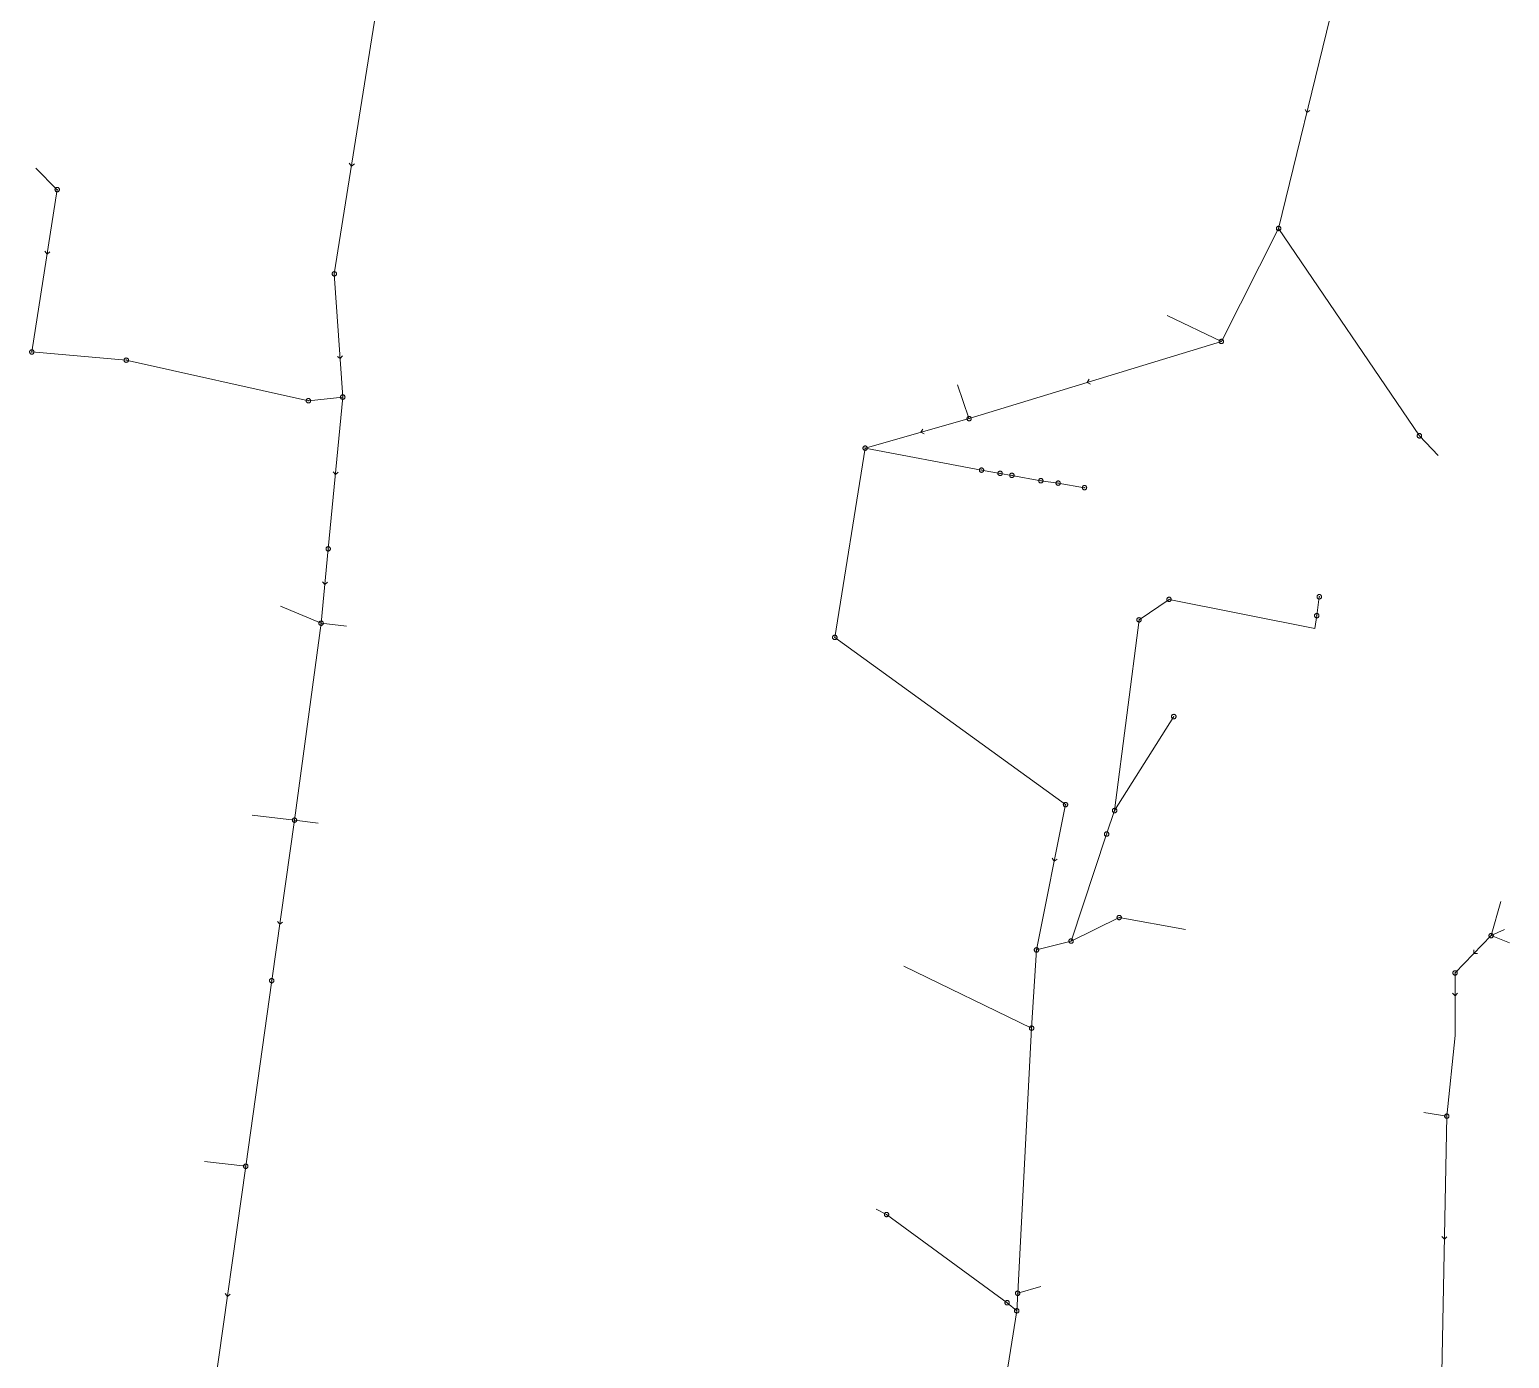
# Model space of a CAD drawing. Header units: metres. Extents: x 25504150 to 25508618, y 6694193 to 6702753.
# Drawn here: x 25505019.9 to 25505329.3, y 6696602.7 to 6696880.6 of the extents above; entities that cross this region are included whole.
import ezdxf

# ---------------------------------------------------------------- set-up
doc = ezdxf.new("R2010")
doc.units = ezdxf.units.M
for name, pattern in [('Sewer_node', [0]), ('Viemariputket', [0]), ('Viemarivarusteet', [0])]:
    doc.linetypes.add(name, pattern=pattern)
for name, color, linetype, lineweight in [('Sewer_node', 7, 'Sewer_node', 0), ('Viemariputket', 7, 'Viemariputket', 0), ('Viemarivarusteet', 7, 'Viemarivarusteet', 0)]:
    doc.layers.add(name, color=color, linetype=linetype, lineweight=lineweight)

msp = doc.modelspace()

# ---------------------------------------------------------------- linework, layer by layer
at = {"layer": 'Sewer_node', "color": 46, "linetype": 'Continuous', "true_color": 0x7f5f00, "flags": 128}
for points in [[(25505286.6, 6696863.88), (25505287, 6696863.25), (25505287.63, 6696863.64)], [(25505086.77, 6696852.65), (25505087.23, 6696852.05), (25505087.82, 6696852.5)], [(25505023.13, 6696834.25), (25505023.58, 6696833.65), (25505024.18, 6696834.09)], [(25505084.27, 6696812.25), (25505084.85, 6696811.78), (25505085.33, 6696812.34)], [(25505241.43, 6696807.46), (25505241.08, 6696806.79), (25505241.74, 6696806.44)], [(25505206.66, 6696797.03), (25505206.3, 6696796.37), (25505206.95, 6696796.01)], [(25505083.36, 6696788.09), (25505083.85, 6696787.52), (25505084.41, 6696788)], [(25505081.15, 6696765.11), (25505081.64, 6696764.55), (25505082.21, 6696765.03)], [(25505233.74, 6696707.3), (25505234.16, 6696706.68), (25505234.78, 6696707.09)], [(25505071.76, 6696694.06), (25505072.23, 6696693.47), (25505072.81, 6696693.92)], [(25505321.9, 6696688.14), (25505321.92, 6696687.39), (25505322.66, 6696687.4)], [(25505317.43, 6696679.07), (25505317.96, 6696678.55), (25505318.49, 6696679.07)], [(25505315.21, 6696628.16), (25505315.73, 6696627.63), (25505316.27, 6696628.14)], [(25505060.8, 6696616.25), (25505061.27, 6696615.66), (25505061.85, 6696616.12)]]:
    msp.add_lwpolyline(points, dxfattribs=at)
for points, elevation in [([(25505026.15, 6696847.12), (25505026.14, 6696847.19), (25505026.13, 6696847.26), (25505026.1, 6696847.33), (25505026.06, 6696847.39), (25505026.02, 6696847.45), (25505025.96, 6696847.49), (25505025.9, 6696847.53), (25505025.83, 6696847.56), (25505025.76, 6696847.57), (25505025.69, 6696847.58), (25505025.62, 6696847.57), (25505025.55, 6696847.56), (25505025.48, 6696847.53), (25505025.42, 6696847.49), (25505025.36, 6696847.45), (25505025.32, 6696847.39), (25505025.28, 6696847.33), (25505025.25, 6696847.26), (25505025.24, 6696847.19), (25505025.23, 6696847.12), (25505025.24, 6696847.05), (25505025.25, 6696846.98), (25505025.28, 6696846.91), (25505025.32, 6696846.85), (25505025.36, 6696846.79), (25505025.42, 6696846.75), (25505025.48, 6696846.71), (25505025.55, 6696846.68), (25505025.62, 6696846.67), (25505025.69, 6696846.66), (25505025.76, 6696846.67), (25505025.83, 6696846.68), (25505025.9, 6696846.71), (25505025.96, 6696846.75), (25505026.02, 6696846.79), (25505026.06, 6696846.85), (25505026.1, 6696846.91), (25505026.13, 6696846.98), (25505026.14, 6696847.05)], 47.16), ([(25505281.53, 6696838.99), (25505281.52, 6696839.06), (25505281.51, 6696839.13), (25505281.48, 6696839.2), (25505281.44, 6696839.26), (25505281.4, 6696839.32), (25505281.34, 6696839.36), (25505281.28, 6696839.4), (25505281.21, 6696839.43), (25505281.14, 6696839.44), (25505281.07, 6696839.45), (25505281, 6696839.44), (25505280.93, 6696839.43), (25505280.86, 6696839.4), (25505280.8, 6696839.36), (25505280.74, 6696839.32), (25505280.7, 6696839.26), (25505280.66, 6696839.2), (25505280.63, 6696839.13), (25505280.62, 6696839.06), (25505280.61, 6696838.99), (25505280.62, 6696838.92), (25505280.63, 6696838.85), (25505280.66, 6696838.78), (25505280.7, 6696838.72), (25505280.74, 6696838.66), (25505280.8, 6696838.62), (25505280.86, 6696838.58), (25505280.93, 6696838.55), (25505281, 6696838.54), (25505281.07, 6696838.53), (25505281.14, 6696838.54), (25505281.21, 6696838.55), (25505281.28, 6696838.58), (25505281.34, 6696838.62), (25505281.4, 6696838.66), (25505281.44, 6696838.72), (25505281.48, 6696838.78), (25505281.51, 6696838.85), (25505281.52, 6696838.92)], 41.78), ([(25505084.09, 6696829.5), (25505084.08, 6696829.57), (25505084.07, 6696829.64), (25505084.04, 6696829.71), (25505084, 6696829.77), (25505083.96, 6696829.83), (25505083.9, 6696829.87), (25505083.84, 6696829.91), (25505083.77, 6696829.94), (25505083.7, 6696829.95), (25505083.63, 6696829.96), (25505083.56, 6696829.95), (25505083.49, 6696829.94), (25505083.42, 6696829.91), (25505083.36, 6696829.87), (25505083.3, 6696829.83), (25505083.26, 6696829.77), (25505083.22, 6696829.71), (25505083.19, 6696829.64), (25505083.18, 6696829.57), (25505083.17, 6696829.5), (25505083.18, 6696829.43), (25505083.19, 6696829.36), (25505083.22, 6696829.29), (25505083.26, 6696829.23), (25505083.3, 6696829.17), (25505083.36, 6696829.13), (25505083.42, 6696829.09), (25505083.49, 6696829.06), (25505083.56, 6696829.05), (25505083.63, 6696829.04), (25505083.7, 6696829.05), (25505083.77, 6696829.06), (25505083.84, 6696829.09), (25505083.9, 6696829.13), (25505083.96, 6696829.17), (25505084, 6696829.23), (25505084.04, 6696829.29), (25505084.07, 6696829.36), (25505084.08, 6696829.43)], 44.55), ([(25505269.56, 6696815.36), (25505269.55, 6696815.43), (25505269.54, 6696815.5), (25505269.51, 6696815.57), (25505269.47, 6696815.63), (25505269.43, 6696815.69), (25505269.37, 6696815.73), (25505269.31, 6696815.77), (25505269.24, 6696815.8), (25505269.17, 6696815.81), (25505269.1, 6696815.82), (25505269.03, 6696815.81), (25505268.96, 6696815.8), (25505268.89, 6696815.77), (25505268.83, 6696815.73), (25505268.77, 6696815.69), (25505268.73, 6696815.63), (25505268.69, 6696815.57), (25505268.66, 6696815.5), (25505268.65, 6696815.43), (25505268.64, 6696815.36), (25505268.65, 6696815.29), (25505268.66, 6696815.22), (25505268.69, 6696815.15), (25505268.73, 6696815.09), (25505268.77, 6696815.03), (25505268.83, 6696814.99), (25505268.89, 6696814.95), (25505268.96, 6696814.92), (25505269.03, 6696814.91), (25505269.1, 6696814.9), (25505269.17, 6696814.91), (25505269.24, 6696814.92), (25505269.31, 6696814.95), (25505269.37, 6696814.99), (25505269.43, 6696815.03), (25505269.47, 6696815.09), (25505269.51, 6696815.15), (25505269.54, 6696815.22), (25505269.55, 6696815.29)], 41.12), ([(25505020.84, 6696813.16), (25505020.83, 6696813.23), (25505020.82, 6696813.3), (25505020.79, 6696813.37), (25505020.75, 6696813.43), (25505020.71, 6696813.49), (25505020.65, 6696813.53), (25505020.59, 6696813.57), (25505020.52, 6696813.6), (25505020.45, 6696813.61), (25505020.38, 6696813.62), (25505020.31, 6696813.61), (25505020.24, 6696813.6), (25505020.17, 6696813.57), (25505020.11, 6696813.53), (25505020.05, 6696813.49), (25505020.01, 6696813.43), (25505019.97, 6696813.37), (25505019.94, 6696813.3), (25505019.93, 6696813.23), (25505019.92, 6696813.16), (25505019.93, 6696813.09), (25505019.94, 6696813.02), (25505019.97, 6696812.95), (25505020.01, 6696812.89), (25505020.05, 6696812.83), (25505020.11, 6696812.79), (25505020.17, 6696812.75), (25505020.24, 6696812.72), (25505020.31, 6696812.71), (25505020.38, 6696812.7), (25505020.45, 6696812.71), (25505020.52, 6696812.72), (25505020.59, 6696812.75), (25505020.65, 6696812.79), (25505020.71, 6696812.83), (25505020.75, 6696812.89), (25505020.79, 6696812.95), (25505020.82, 6696813.02), (25505020.83, 6696813.09)], 47.25), ([(25505040.59, 6696811.45), (25505040.58, 6696811.52), (25505040.57, 6696811.59), (25505040.54, 6696811.66), (25505040.5, 6696811.72), (25505040.46, 6696811.78), (25505040.4, 6696811.82), (25505040.34, 6696811.86), (25505040.27, 6696811.89), (25505040.2, 6696811.9), (25505040.13, 6696811.91), (25505040.06, 6696811.9), (25505039.99, 6696811.89), (25505039.92, 6696811.86), (25505039.86, 6696811.82), (25505039.8, 6696811.78), (25505039.76, 6696811.72), (25505039.72, 6696811.66), (25505039.69, 6696811.59), (25505039.68, 6696811.52), (25505039.67, 6696811.45), (25505039.68, 6696811.38), (25505039.69, 6696811.31), (25505039.72, 6696811.24), (25505039.76, 6696811.18), (25505039.8, 6696811.12), (25505039.86, 6696811.08), (25505039.92, 6696811.04), (25505039.99, 6696811.01), (25505040.06, 6696811), (25505040.13, 6696810.99), (25505040.2, 6696811), (25505040.27, 6696811.01), (25505040.34, 6696811.04), (25505040.4, 6696811.08), (25505040.46, 6696811.12), (25505040.5, 6696811.18), (25505040.54, 6696811.24), (25505040.57, 6696811.31), (25505040.58, 6696811.38)], 46.41), ([(25505078.67, 6696802.97), (25505078.66, 6696803.04), (25505078.65, 6696803.11), (25505078.62, 6696803.18), (25505078.58, 6696803.24), (25505078.54, 6696803.3), (25505078.48, 6696803.34), (25505078.42, 6696803.38), (25505078.35, 6696803.41), (25505078.28, 6696803.42), (25505078.21, 6696803.43), (25505078.14, 6696803.42), (25505078.07, 6696803.41), (25505078, 6696803.38), (25505077.94, 6696803.34), (25505077.88, 6696803.3), (25505077.84, 6696803.24), (25505077.8, 6696803.18), (25505077.77, 6696803.11), (25505077.76, 6696803.04), (25505077.75, 6696802.97), (25505077.76, 6696802.9), (25505077.77, 6696802.83), (25505077.8, 6696802.76), (25505077.84, 6696802.7), (25505077.88, 6696802.64), (25505077.94, 6696802.6), (25505078, 6696802.56), (25505078.07, 6696802.53), (25505078.14, 6696802.52), (25505078.21, 6696802.51), (25505078.28, 6696802.52), (25505078.35, 6696802.53), (25505078.42, 6696802.56), (25505078.48, 6696802.6), (25505078.54, 6696802.64), (25505078.58, 6696802.7), (25505078.62, 6696802.76), (25505078.65, 6696802.83), (25505078.66, 6696802.9)], 43.86), ([(25505085.87, 6696803.72), (25505085.86, 6696803.79), (25505085.85, 6696803.87), (25505085.82, 6696803.93), (25505085.78, 6696804), (25505085.73, 6696804.05), (25505085.68, 6696804.1), (25505085.61, 6696804.14), (25505085.55, 6696804.17), (25505085.47, 6696804.18), (25505085.4, 6696804.19), (25505085.33, 6696804.18), (25505085.25, 6696804.17), (25505085.19, 6696804.14), (25505085.12, 6696804.1), (25505085.07, 6696804.05), (25505085.02, 6696804), (25505084.98, 6696803.93), (25505084.95, 6696803.87), (25505084.94, 6696803.79), (25505084.93, 6696803.72), (25505084.94, 6696803.65), (25505084.95, 6696803.57), (25505084.98, 6696803.51), (25505085.02, 6696803.44), (25505085.07, 6696803.39), (25505085.12, 6696803.34), (25505085.19, 6696803.3), (25505085.25, 6696803.27), (25505085.33, 6696803.26), (25505085.4, 6696803.25), (25505085.47, 6696803.26), (25505085.55, 6696803.27), (25505085.61, 6696803.3), (25505085.68, 6696803.34), (25505085.73, 6696803.39), (25505085.78, 6696803.44), (25505085.82, 6696803.51), (25505085.85, 6696803.57), (25505085.86, 6696803.65)], 43.89), ([(25505216.82, 6696799.22), (25505216.81, 6696799.29), (25505216.8, 6696799.36), (25505216.77, 6696799.43), (25505216.73, 6696799.49), (25505216.69, 6696799.55), (25505216.63, 6696799.59), (25505216.57, 6696799.63), (25505216.5, 6696799.66), (25505216.43, 6696799.67), (25505216.36, 6696799.68), (25505216.29, 6696799.67), (25505216.22, 6696799.66), (25505216.15, 6696799.63), (25505216.09, 6696799.59), (25505216.03, 6696799.55), (25505215.99, 6696799.49), (25505215.95, 6696799.43), (25505215.92, 6696799.36), (25505215.91, 6696799.29), (25505215.9, 6696799.22), (25505215.91, 6696799.15), (25505215.92, 6696799.08), (25505215.95, 6696799.01), (25505215.99, 6696798.95), (25505216.03, 6696798.89), (25505216.09, 6696798.85), (25505216.15, 6696798.81), (25505216.22, 6696798.78), (25505216.29, 6696798.77), (25505216.36, 6696798.76), (25505216.43, 6696798.77), (25505216.5, 6696798.78), (25505216.57, 6696798.81), (25505216.63, 6696798.85), (25505216.69, 6696798.89), (25505216.73, 6696798.95), (25505216.77, 6696799.01), (25505216.8, 6696799.08), (25505216.81, 6696799.15)], 40.36), ([(25505310.98, 6696795.63), (25505310.97, 6696795.7), (25505310.96, 6696795.78), (25505310.93, 6696795.84), (25505310.89, 6696795.91), (25505310.84, 6696795.96), (25505310.79, 6696796.01), (25505310.72, 6696796.05), (25505310.66, 6696796.08), (25505310.58, 6696796.09), (25505310.51, 6696796.1), (25505310.44, 6696796.09), (25505310.36, 6696796.08), (25505310.3, 6696796.05), (25505310.23, 6696796.01), (25505310.18, 6696795.96), (25505310.13, 6696795.91), (25505310.09, 6696795.84), (25505310.06, 6696795.78), (25505310.05, 6696795.7), (25505310.04, 6696795.63), (25505310.05, 6696795.56), (25505310.06, 6696795.48), (25505310.09, 6696795.42), (25505310.13, 6696795.35), (25505310.18, 6696795.3), (25505310.23, 6696795.25), (25505310.3, 6696795.21), (25505310.36, 6696795.18), (25505310.44, 6696795.17), (25505310.51, 6696795.16), (25505310.58, 6696795.17), (25505310.66, 6696795.18), (25505310.72, 6696795.21), (25505310.79, 6696795.25), (25505310.84, 6696795.3), (25505310.89, 6696795.35), (25505310.93, 6696795.42), (25505310.96, 6696795.48), (25505310.97, 6696795.56)], 41.3), ([(25505195.08, 6696793.05), (25505195.07, 6696793.12), (25505195.06, 6696793.19), (25505195.03, 6696793.26), (25505194.99, 6696793.32), (25505194.95, 6696793.38), (25505194.89, 6696793.42), (25505194.83, 6696793.46), (25505194.76, 6696793.49), (25505194.69, 6696793.5), (25505194.62, 6696793.51), (25505194.55, 6696793.5), (25505194.48, 6696793.49), (25505194.41, 6696793.46), (25505194.35, 6696793.42), (25505194.29, 6696793.38), (25505194.25, 6696793.32), (25505194.21, 6696793.26), (25505194.18, 6696793.19), (25505194.17, 6696793.12), (25505194.16, 6696793.05), (25505194.17, 6696792.98), (25505194.18, 6696792.91), (25505194.21, 6696792.84), (25505194.25, 6696792.78), (25505194.29, 6696792.72), (25505194.35, 6696792.68), (25505194.41, 6696792.64), (25505194.48, 6696792.61), (25505194.55, 6696792.6), (25505194.62, 6696792.59), (25505194.69, 6696792.6), (25505194.76, 6696792.61), (25505194.83, 6696792.64), (25505194.89, 6696792.68), (25505194.95, 6696792.72), (25505194.99, 6696792.78), (25505195.03, 6696792.84), (25505195.06, 6696792.91), (25505195.07, 6696792.98)], 40.17), ([(25505219.42, 6696788.45), (25505219.41, 6696788.52), (25505219.4, 6696788.59), (25505219.37, 6696788.66), (25505219.33, 6696788.72), (25505219.29, 6696788.78), (25505219.23, 6696788.82), (25505219.17, 6696788.86), (25505219.1, 6696788.89), (25505219.03, 6696788.9), (25505218.96, 6696788.91), (25505218.89, 6696788.9), (25505218.82, 6696788.89), (25505218.75, 6696788.86), (25505218.69, 6696788.82), (25505218.63, 6696788.78), (25505218.59, 6696788.72), (25505218.55, 6696788.66), (25505218.52, 6696788.59), (25505218.51, 6696788.52), (25505218.5, 6696788.45), (25505218.51, 6696788.38), (25505218.52, 6696788.31), (25505218.55, 6696788.24), (25505218.59, 6696788.18), (25505218.63, 6696788.12), (25505218.69, 6696788.08), (25505218.75, 6696788.04), (25505218.82, 6696788.01), (25505218.89, 6696788), (25505218.96, 6696787.99), (25505219.03, 6696788), (25505219.1, 6696788.01), (25505219.17, 6696788.04), (25505219.23, 6696788.08), (25505219.29, 6696788.12), (25505219.33, 6696788.18), (25505219.37, 6696788.24), (25505219.4, 6696788.31), (25505219.41, 6696788.38)], 40.42), ([(25505223.3, 6696787.78), (25505223.29, 6696787.85), (25505223.28, 6696787.92), (25505223.25, 6696787.99), (25505223.21, 6696788.05), (25505223.17, 6696788.11), (25505223.11, 6696788.15), (25505223.05, 6696788.19), (25505222.98, 6696788.22), (25505222.91, 6696788.23), (25505222.84, 6696788.24), (25505222.77, 6696788.23), (25505222.7, 6696788.22), (25505222.63, 6696788.19), (25505222.57, 6696788.15), (25505222.51, 6696788.11), (25505222.47, 6696788.05), (25505222.43, 6696787.99), (25505222.4, 6696787.92), (25505222.39, 6696787.85), (25505222.38, 6696787.78), (25505222.39, 6696787.71), (25505222.4, 6696787.64), (25505222.43, 6696787.57), (25505222.47, 6696787.51), (25505222.51, 6696787.45), (25505222.57, 6696787.41), (25505222.63, 6696787.37), (25505222.7, 6696787.34), (25505222.77, 6696787.33), (25505222.84, 6696787.32), (25505222.91, 6696787.33), (25505222.98, 6696787.34), (25505223.05, 6696787.37), (25505223.11, 6696787.41), (25505223.17, 6696787.45), (25505223.21, 6696787.51), (25505223.25, 6696787.57), (25505223.28, 6696787.64), (25505223.29, 6696787.71)], 40.34), ([(25505225.77, 6696787.36), (25505225.76, 6696787.43), (25505225.75, 6696787.5), (25505225.72, 6696787.57), (25505225.68, 6696787.63), (25505225.64, 6696787.69), (25505225.58, 6696787.73), (25505225.52, 6696787.77), (25505225.45, 6696787.8), (25505225.38, 6696787.81), (25505225.31, 6696787.82), (25505225.24, 6696787.81), (25505225.17, 6696787.8), (25505225.1, 6696787.77), (25505225.04, 6696787.73), (25505224.98, 6696787.69), (25505224.94, 6696787.63), (25505224.9, 6696787.57), (25505224.87, 6696787.5), (25505224.86, 6696787.43), (25505224.85, 6696787.36), (25505224.86, 6696787.29), (25505224.87, 6696787.22), (25505224.9, 6696787.15), (25505224.94, 6696787.09), (25505224.98, 6696787.03), (25505225.04, 6696786.99), (25505225.1, 6696786.95), (25505225.17, 6696786.92), (25505225.24, 6696786.91), (25505225.31, 6696786.9), (25505225.38, 6696786.91), (25505225.45, 6696786.92), (25505225.52, 6696786.95), (25505225.58, 6696786.99), (25505225.64, 6696787.03), (25505225.68, 6696787.09), (25505225.72, 6696787.15), (25505225.75, 6696787.22), (25505225.76, 6696787.29)], 40.38), ([(25505231.83, 6696786.23), (25505231.82, 6696786.3), (25505231.81, 6696786.37), (25505231.78, 6696786.44), (25505231.74, 6696786.5), (25505231.7, 6696786.56), (25505231.64, 6696786.6), (25505231.58, 6696786.64), (25505231.51, 6696786.67), (25505231.44, 6696786.68), (25505231.37, 6696786.69), (25505231.3, 6696786.68), (25505231.23, 6696786.67), (25505231.16, 6696786.64), (25505231.1, 6696786.6), (25505231.04, 6696786.56), (25505231, 6696786.5), (25505230.96, 6696786.44), (25505230.93, 6696786.37), (25505230.92, 6696786.3), (25505230.91, 6696786.23), (25505230.92, 6696786.16), (25505230.93, 6696786.09), (25505230.96, 6696786.02), (25505231, 6696785.96), (25505231.04, 6696785.9), (25505231.1, 6696785.86), (25505231.16, 6696785.82), (25505231.23, 6696785.79), (25505231.3, 6696785.78), (25505231.37, 6696785.77), (25505231.44, 6696785.78), (25505231.51, 6696785.79), (25505231.58, 6696785.82), (25505231.64, 6696785.86), (25505231.7, 6696785.9), (25505231.74, 6696785.96), (25505231.78, 6696786.02), (25505231.81, 6696786.09), (25505231.82, 6696786.16)], 40.43), ([(25505235.43, 6696785.73), (25505235.42, 6696785.8), (25505235.41, 6696785.87), (25505235.38, 6696785.94), (25505235.34, 6696786), (25505235.3, 6696786.06), (25505235.24, 6696786.1), (25505235.18, 6696786.14), (25505235.11, 6696786.17), (25505235.04, 6696786.18), (25505234.97, 6696786.19), (25505234.9, 6696786.18), (25505234.83, 6696786.17), (25505234.76, 6696786.14), (25505234.7, 6696786.1), (25505234.64, 6696786.06), (25505234.6, 6696786), (25505234.56, 6696785.94), (25505234.53, 6696785.87), (25505234.52, 6696785.8), (25505234.51, 6696785.73), (25505234.52, 6696785.66), (25505234.53, 6696785.59), (25505234.56, 6696785.52), (25505234.6, 6696785.46), (25505234.64, 6696785.4), (25505234.7, 6696785.36), (25505234.76, 6696785.32), (25505234.83, 6696785.29), (25505234.9, 6696785.28), (25505234.97, 6696785.27), (25505235.04, 6696785.28), (25505235.11, 6696785.29), (25505235.18, 6696785.32), (25505235.24, 6696785.36), (25505235.3, 6696785.4), (25505235.34, 6696785.46), (25505235.38, 6696785.52), (25505235.41, 6696785.59), (25505235.42, 6696785.66)], 40.46), ([(25505240.95, 6696784.79), (25505240.94, 6696784.86), (25505240.93, 6696784.93), (25505240.9, 6696785), (25505240.86, 6696785.06), (25505240.82, 6696785.12), (25505240.76, 6696785.16), (25505240.7, 6696785.2), (25505240.63, 6696785.23), (25505240.56, 6696785.24), (25505240.49, 6696785.25), (25505240.42, 6696785.24), (25505240.35, 6696785.23), (25505240.28, 6696785.2), (25505240.22, 6696785.16), (25505240.16, 6696785.12), (25505240.12, 6696785.06), (25505240.08, 6696785), (25505240.05, 6696784.93), (25505240.04, 6696784.86), (25505240.03, 6696784.79), (25505240.04, 6696784.72), (25505240.05, 6696784.65), (25505240.08, 6696784.58), (25505240.12, 6696784.52), (25505240.16, 6696784.46), (25505240.22, 6696784.42), (25505240.28, 6696784.38), (25505240.35, 6696784.35), (25505240.42, 6696784.34), (25505240.49, 6696784.33), (25505240.56, 6696784.34), (25505240.63, 6696784.35), (25505240.7, 6696784.38), (25505240.76, 6696784.42), (25505240.82, 6696784.46), (25505240.86, 6696784.52), (25505240.9, 6696784.58), (25505240.93, 6696784.65), (25505240.94, 6696784.72)], 40.47), ([(25505082.82, 6696771.99), (25505082.81, 6696772.06), (25505082.8, 6696772.13), (25505082.77, 6696772.2), (25505082.73, 6696772.26), (25505082.69, 6696772.32), (25505082.63, 6696772.36), (25505082.57, 6696772.4), (25505082.5, 6696772.43), (25505082.43, 6696772.44), (25505082.36, 6696772.45), (25505082.29, 6696772.44), (25505082.22, 6696772.43), (25505082.15, 6696772.4), (25505082.09, 6696772.36), (25505082.03, 6696772.32), (25505081.99, 6696772.26), (25505081.95, 6696772.2), (25505081.92, 6696772.13), (25505081.91, 6696772.06), (25505081.9, 6696771.99), (25505081.91, 6696771.92), (25505081.92, 6696771.85), (25505081.95, 6696771.78), (25505081.99, 6696771.72), (25505082.03, 6696771.66), (25505082.09, 6696771.62), (25505082.15, 6696771.58), (25505082.22, 6696771.55), (25505082.29, 6696771.54), (25505082.36, 6696771.53), (25505082.43, 6696771.54), (25505082.5, 6696771.55), (25505082.57, 6696771.58), (25505082.63, 6696771.62), (25505082.69, 6696771.66), (25505082.73, 6696771.72), (25505082.77, 6696771.78), (25505082.8, 6696771.85), (25505082.81, 6696771.92)], 43.81), ([(25505258.62, 6696761.43), (25505258.61, 6696761.5), (25505258.6, 6696761.57), (25505258.57, 6696761.64), (25505258.53, 6696761.7), (25505258.49, 6696761.76), (25505258.43, 6696761.8), (25505258.37, 6696761.84), (25505258.3, 6696761.87), (25505258.23, 6696761.88), (25505258.16, 6696761.89), (25505258.09, 6696761.88), (25505258.02, 6696761.87), (25505257.95, 6696761.84), (25505257.89, 6696761.8), (25505257.83, 6696761.76), (25505257.79, 6696761.7), (25505257.75, 6696761.64), (25505257.72, 6696761.57), (25505257.71, 6696761.5), (25505257.7, 6696761.43), (25505257.71, 6696761.36), (25505257.72, 6696761.29), (25505257.75, 6696761.22), (25505257.79, 6696761.16), (25505257.83, 6696761.1), (25505257.89, 6696761.06), (25505257.95, 6696761.02), (25505258.02, 6696760.99), (25505258.09, 6696760.98), (25505258.16, 6696760.97), (25505258.23, 6696760.98), (25505258.3, 6696760.99), (25505258.37, 6696761.02), (25505258.43, 6696761.06), (25505258.49, 6696761.1), (25505258.53, 6696761.16), (25505258.57, 6696761.22), (25505258.6, 6696761.29), (25505258.61, 6696761.36)], 41.19), ([(25505290.05, 6696761.96), (25505290.04, 6696762.03), (25505290.03, 6696762.11), (25505290, 6696762.17), (25505289.96, 6696762.24), (25505289.91, 6696762.29), (25505289.86, 6696762.34), (25505289.79, 6696762.38), (25505289.73, 6696762.41), (25505289.65, 6696762.42), (25505289.58, 6696762.43), (25505289.51, 6696762.42), (25505289.43, 6696762.41), (25505289.37, 6696762.38), (25505289.3, 6696762.34), (25505289.25, 6696762.29), (25505289.2, 6696762.24), (25505289.16, 6696762.17), (25505289.13, 6696762.11), (25505289.12, 6696762.03), (25505289.11, 6696761.96), (25505289.12, 6696761.89), (25505289.13, 6696761.81), (25505289.16, 6696761.75), (25505289.2, 6696761.68), (25505289.25, 6696761.63), (25505289.3, 6696761.58), (25505289.37, 6696761.54), (25505289.43, 6696761.51), (25505289.51, 6696761.5), (25505289.58, 6696761.49), (25505289.65, 6696761.5), (25505289.73, 6696761.51), (25505289.79, 6696761.54), (25505289.86, 6696761.58), (25505289.91, 6696761.63), (25505289.96, 6696761.68), (25505290, 6696761.75), (25505290.03, 6696761.81), (25505290.04, 6696761.89)], 43.89), ([(25505081.33, 6696756.44), (25505081.32, 6696756.51), (25505081.31, 6696756.58), (25505081.28, 6696756.65), (25505081.24, 6696756.71), (25505081.2, 6696756.77), (25505081.14, 6696756.81), (25505081.08, 6696756.85), (25505081.01, 6696756.88), (25505080.94, 6696756.89), (25505080.87, 6696756.9), (25505080.8, 6696756.89), (25505080.73, 6696756.88), (25505080.66, 6696756.85), (25505080.6, 6696756.81), (25505080.54, 6696756.77), (25505080.5, 6696756.71), (25505080.46, 6696756.65), (25505080.43, 6696756.58), (25505080.42, 6696756.51), (25505080.41, 6696756.44), (25505080.42, 6696756.37), (25505080.43, 6696756.3), (25505080.46, 6696756.23), (25505080.5, 6696756.17), (25505080.54, 6696756.11), (25505080.6, 6696756.07), (25505080.66, 6696756.03), (25505080.73, 6696756), (25505080.8, 6696755.99), (25505080.87, 6696755.98), (25505080.94, 6696755.99), (25505081.01, 6696756), (25505081.08, 6696756.03), (25505081.14, 6696756.07), (25505081.2, 6696756.11), (25505081.24, 6696756.17), (25505081.28, 6696756.23), (25505081.31, 6696756.3), (25505081.32, 6696756.37)], 43.76), ([(25505252.35, 6696757.14), (25505252.34, 6696757.21), (25505252.33, 6696757.28), (25505252.3, 6696757.35), (25505252.26, 6696757.41), (25505252.22, 6696757.47), (25505252.16, 6696757.51), (25505252.1, 6696757.55), (25505252.03, 6696757.58), (25505251.96, 6696757.59), (25505251.89, 6696757.6), (25505251.82, 6696757.59), (25505251.75, 6696757.58), (25505251.68, 6696757.55), (25505251.62, 6696757.51), (25505251.56, 6696757.47), (25505251.52, 6696757.41), (25505251.48, 6696757.35), (25505251.45, 6696757.28), (25505251.44, 6696757.21), (25505251.43, 6696757.14), (25505251.44, 6696757.07), (25505251.45, 6696757), (25505251.48, 6696756.93), (25505251.52, 6696756.87), (25505251.56, 6696756.81), (25505251.62, 6696756.77), (25505251.68, 6696756.73), (25505251.75, 6696756.7), (25505251.82, 6696756.69), (25505251.89, 6696756.68), (25505251.96, 6696756.69), (25505252.03, 6696756.7), (25505252.1, 6696756.73), (25505252.16, 6696756.77), (25505252.22, 6696756.81), (25505252.26, 6696756.87), (25505252.3, 6696756.93), (25505252.33, 6696757), (25505252.34, 6696757.07)], 40.6), ([(25505289.51, 6696758.02), (25505289.5, 6696758.09), (25505289.49, 6696758.16), (25505289.46, 6696758.23), (25505289.42, 6696758.29), (25505289.38, 6696758.35), (25505289.32, 6696758.39), (25505289.26, 6696758.43), (25505289.19, 6696758.46), (25505289.12, 6696758.47), (25505289.05, 6696758.48), (25505288.98, 6696758.47), (25505288.91, 6696758.46), (25505288.84, 6696758.43), (25505288.78, 6696758.39), (25505288.72, 6696758.35), (25505288.68, 6696758.29), (25505288.64, 6696758.23), (25505288.61, 6696758.16), (25505288.6, 6696758.09), (25505288.59, 6696758.02), (25505288.6, 6696757.95), (25505288.61, 6696757.88), (25505288.64, 6696757.81), (25505288.68, 6696757.75), (25505288.72, 6696757.69), (25505288.78, 6696757.65), (25505288.84, 6696757.61), (25505288.91, 6696757.58), (25505288.98, 6696757.57), (25505289.05, 6696757.56), (25505289.12, 6696757.57), (25505289.19, 6696757.58), (25505289.26, 6696757.61), (25505289.32, 6696757.65), (25505289.38, 6696757.69), (25505289.42, 6696757.75), (25505289.46, 6696757.81), (25505289.49, 6696757.88), (25505289.5, 6696757.95)], 43.84), ([(25505188.75, 6696753.47), (25505188.74, 6696753.54), (25505188.73, 6696753.62), (25505188.7, 6696753.68), (25505188.66, 6696753.75), (25505188.61, 6696753.8), (25505188.56, 6696753.85), (25505188.49, 6696753.89), (25505188.43, 6696753.92), (25505188.35, 6696753.93), (25505188.28, 6696753.94), (25505188.21, 6696753.93), (25505188.13, 6696753.92), (25505188.07, 6696753.89), (25505188, 6696753.85), (25505187.95, 6696753.8), (25505187.9, 6696753.75), (25505187.86, 6696753.68), (25505187.83, 6696753.62), (25505187.82, 6696753.54), (25505187.81, 6696753.47), (25505187.82, 6696753.4), (25505187.83, 6696753.32), (25505187.86, 6696753.26), (25505187.9, 6696753.19), (25505187.95, 6696753.14), (25505188, 6696753.09), (25505188.07, 6696753.05), (25505188.13, 6696753.02), (25505188.21, 6696753.01), (25505188.28, 6696753), (25505188.35, 6696753.01), (25505188.43, 6696753.02), (25505188.49, 6696753.05), (25505188.56, 6696753.09), (25505188.61, 6696753.14), (25505188.66, 6696753.19), (25505188.7, 6696753.26), (25505188.73, 6696753.32), (25505188.74, 6696753.4)], 40), ([(25505259.63, 6696736.92), (25505259.62, 6696736.99), (25505259.61, 6696737.07), (25505259.58, 6696737.13), (25505259.54, 6696737.2), (25505259.49, 6696737.25), (25505259.44, 6696737.3), (25505259.37, 6696737.34), (25505259.31, 6696737.37), (25505259.23, 6696737.38), (25505259.16, 6696737.39), (25505259.09, 6696737.38), (25505259.01, 6696737.37), (25505258.95, 6696737.34), (25505258.88, 6696737.3), (25505258.83, 6696737.25), (25505258.78, 6696737.2), (25505258.74, 6696737.13), (25505258.71, 6696737.07), (25505258.7, 6696736.99), (25505258.69, 6696736.92), (25505258.7, 6696736.85), (25505258.71, 6696736.77), (25505258.74, 6696736.71), (25505258.78, 6696736.64), (25505258.83, 6696736.59), (25505258.88, 6696736.54), (25505258.95, 6696736.5), (25505259.01, 6696736.47), (25505259.09, 6696736.46), (25505259.16, 6696736.45), (25505259.23, 6696736.46), (25505259.31, 6696736.47), (25505259.37, 6696736.5), (25505259.44, 6696736.54), (25505259.49, 6696736.59), (25505259.54, 6696736.64), (25505259.58, 6696736.71), (25505259.61, 6696736.77), (25505259.62, 6696736.85)], 41.13), ([(25505075.78, 6696715.25), (25505075.77, 6696715.32), (25505075.76, 6696715.39), (25505075.73, 6696715.46), (25505075.69, 6696715.52), (25505075.65, 6696715.58), (25505075.59, 6696715.62), (25505075.53, 6696715.66), (25505075.46, 6696715.69), (25505075.39, 6696715.7), (25505075.32, 6696715.71), (25505075.25, 6696715.7), (25505075.18, 6696715.69), (25505075.11, 6696715.66), (25505075.05, 6696715.62), (25505074.99, 6696715.58), (25505074.95, 6696715.52), (25505074.91, 6696715.46), (25505074.88, 6696715.39), (25505074.87, 6696715.32), (25505074.86, 6696715.25), (25505074.87, 6696715.18), (25505074.88, 6696715.11), (25505074.91, 6696715.04), (25505074.95, 6696714.98), (25505074.99, 6696714.92), (25505075.05, 6696714.88), (25505075.11, 6696714.84), (25505075.18, 6696714.81), (25505075.25, 6696714.8), (25505075.32, 6696714.79), (25505075.39, 6696714.8), (25505075.46, 6696714.81), (25505075.53, 6696714.84), (25505075.59, 6696714.88), (25505075.65, 6696714.92), (25505075.69, 6696714.98), (25505075.73, 6696715.04), (25505075.76, 6696715.11), (25505075.77, 6696715.18)], 43.62), ([(25505247.24, 6696717.26), (25505247.23, 6696717.33), (25505247.22, 6696717.4), (25505247.19, 6696717.47), (25505247.15, 6696717.53), (25505247.11, 6696717.59), (25505247.05, 6696717.63), (25505246.99, 6696717.67), (25505246.92, 6696717.7), (25505246.85, 6696717.71), (25505246.78, 6696717.72), (25505246.71, 6696717.71), (25505246.64, 6696717.7), (25505246.57, 6696717.67), (25505246.51, 6696717.63), (25505246.45, 6696717.59), (25505246.41, 6696717.53), (25505246.37, 6696717.47), (25505246.34, 6696717.4), (25505246.33, 6696717.33), (25505246.32, 6696717.26), (25505246.33, 6696717.19), (25505246.34, 6696717.12), (25505246.37, 6696717.05), (25505246.41, 6696716.99), (25505246.45, 6696716.93), (25505246.51, 6696716.89), (25505246.57, 6696716.85), (25505246.64, 6696716.82), (25505246.71, 6696716.81), (25505246.78, 6696716.8), (25505246.85, 6696716.81), (25505246.92, 6696716.82), (25505246.99, 6696716.85), (25505247.05, 6696716.89), (25505247.11, 6696716.93), (25505247.15, 6696716.99), (25505247.19, 6696717.05), (25505247.22, 6696717.12), (25505247.23, 6696717.19)], 40.47), ([(25505245.57, 6696712.34), (25505245.56, 6696712.41), (25505245.55, 6696712.48), (25505245.52, 6696712.55), (25505245.48, 6696712.61), (25505245.44, 6696712.67), (25505245.38, 6696712.71), (25505245.32, 6696712.75), (25505245.25, 6696712.78), (25505245.18, 6696712.79), (25505245.11, 6696712.8), (25505245.04, 6696712.79), (25505244.97, 6696712.78), (25505244.9, 6696712.75), (25505244.84, 6696712.71), (25505244.78, 6696712.67), (25505244.74, 6696712.61), (25505244.7, 6696712.55), (25505244.67, 6696712.48), (25505244.66, 6696712.41), (25505244.65, 6696712.34), (25505244.66, 6696712.27), (25505244.67, 6696712.2), (25505244.7, 6696712.13), (25505244.74, 6696712.07), (25505244.78, 6696712.01), (25505244.84, 6696711.97), (25505244.9, 6696711.93), (25505244.97, 6696711.9), (25505245.04, 6696711.89), (25505245.11, 6696711.88), (25505245.18, 6696711.89), (25505245.25, 6696711.9), (25505245.32, 6696711.93), (25505245.38, 6696711.97), (25505245.44, 6696712.01), (25505245.48, 6696712.07), (25505245.52, 6696712.13), (25505245.55, 6696712.2), (25505245.56, 6696712.27)], 40.3), ([(25505248.2, 6696694.89), (25505248.19, 6696694.96), (25505248.18, 6696695.03), (25505248.15, 6696695.1), (25505248.11, 6696695.16), (25505248.07, 6696695.22), (25505248.01, 6696695.26), (25505247.95, 6696695.3), (25505247.88, 6696695.33), (25505247.81, 6696695.34), (25505247.74, 6696695.35), (25505247.67, 6696695.34), (25505247.6, 6696695.33), (25505247.53, 6696695.3), (25505247.47, 6696695.26), (25505247.41, 6696695.22), (25505247.37, 6696695.16), (25505247.33, 6696695.1), (25505247.3, 6696695.03), (25505247.29, 6696694.96), (25505247.28, 6696694.89), (25505247.29, 6696694.82), (25505247.3, 6696694.75), (25505247.33, 6696694.68), (25505247.37, 6696694.62), (25505247.41, 6696694.56), (25505247.47, 6696694.52), (25505247.53, 6696694.48), (25505247.6, 6696694.45), (25505247.67, 6696694.44), (25505247.74, 6696694.43), (25505247.81, 6696694.44), (25505247.88, 6696694.45), (25505247.95, 6696694.48), (25505248.01, 6696694.52), (25505248.07, 6696694.56), (25505248.11, 6696694.62), (25505248.15, 6696694.68), (25505248.18, 6696694.75), (25505248.19, 6696694.82)], 41.23), ([(25505325.97, 6696691.1), (25505325.96, 6696691.17), (25505325.95, 6696691.24), (25505325.92, 6696691.31), (25505325.88, 6696691.37), (25505325.84, 6696691.43), (25505325.78, 6696691.47), (25505325.72, 6696691.51), (25505325.65, 6696691.54), (25505325.58, 6696691.55), (25505325.51, 6696691.56), (25505325.44, 6696691.55), (25505325.37, 6696691.54), (25505325.3, 6696691.51), (25505325.24, 6696691.47), (25505325.18, 6696691.43), (25505325.14, 6696691.37), (25505325.1, 6696691.31), (25505325.07, 6696691.24), (25505325.06, 6696691.17), (25505325.05, 6696691.1), (25505325.06, 6696691.03), (25505325.07, 6696690.96), (25505325.1, 6696690.89), (25505325.14, 6696690.83), (25505325.18, 6696690.77), (25505325.24, 6696690.73), (25505325.3, 6696690.69), (25505325.37, 6696690.66), (25505325.44, 6696690.65), (25505325.51, 6696690.64), (25505325.58, 6696690.65), (25505325.65, 6696690.66), (25505325.72, 6696690.69), (25505325.78, 6696690.73), (25505325.84, 6696690.77), (25505325.88, 6696690.83), (25505325.92, 6696690.89), (25505325.95, 6696690.96), (25505325.96, 6696691.03)], 44.28), ([(25505071.01, 6696681.69), (25505071, 6696681.76), (25505070.99, 6696681.83), (25505070.96, 6696681.9), (25505070.92, 6696681.96), (25505070.88, 6696682.02), (25505070.82, 6696682.06), (25505070.76, 6696682.1), (25505070.69, 6696682.13), (25505070.62, 6696682.14), (25505070.55, 6696682.15), (25505070.48, 6696682.14), (25505070.41, 6696682.13), (25505070.34, 6696682.1), (25505070.28, 6696682.06), (25505070.22, 6696682.02), (25505070.18, 6696681.96), (25505070.14, 6696681.9), (25505070.11, 6696681.83), (25505070.1, 6696681.76), (25505070.09, 6696681.69), (25505070.1, 6696681.62), (25505070.11, 6696681.55), (25505070.14, 6696681.48), (25505070.18, 6696681.42), (25505070.22, 6696681.36), (25505070.28, 6696681.32), (25505070.34, 6696681.28), (25505070.41, 6696681.25), (25505070.48, 6696681.24), (25505070.55, 6696681.23), (25505070.62, 6696681.24), (25505070.69, 6696681.25), (25505070.76, 6696681.28), (25505070.82, 6696681.32), (25505070.88, 6696681.36), (25505070.92, 6696681.42), (25505070.96, 6696681.48), (25505070.99, 6696681.55), (25505071, 6696681.62)], 43.53), ([(25505318.43, 6696683.3), (25505318.42, 6696683.37), (25505318.41, 6696683.44), (25505318.38, 6696683.51), (25505318.34, 6696683.57), (25505318.3, 6696683.63), (25505318.24, 6696683.67), (25505318.18, 6696683.71), (25505318.11, 6696683.74), (25505318.04, 6696683.75), (25505317.97, 6696683.76), (25505317.9, 6696683.75), (25505317.83, 6696683.74), (25505317.76, 6696683.71), (25505317.7, 6696683.67), (25505317.64, 6696683.63), (25505317.6, 6696683.57), (25505317.56, 6696683.51), (25505317.53, 6696683.44), (25505317.52, 6696683.37), (25505317.51, 6696683.3), (25505317.52, 6696683.23), (25505317.53, 6696683.16), (25505317.56, 6696683.09), (25505317.6, 6696683.03), (25505317.64, 6696682.97), (25505317.7, 6696682.93), (25505317.76, 6696682.89), (25505317.83, 6696682.86), (25505317.9, 6696682.85), (25505317.97, 6696682.84), (25505318.04, 6696682.85), (25505318.11, 6696682.86), (25505318.18, 6696682.89), (25505318.24, 6696682.93), (25505318.3, 6696682.97), (25505318.34, 6696683.03), (25505318.38, 6696683.09), (25505318.41, 6696683.16), (25505318.42, 6696683.23)], 44.23), ([(25505229.89, 6696671.76), (25505229.88, 6696671.83), (25505229.87, 6696671.9), (25505229.84, 6696671.97), (25505229.8, 6696672.03), (25505229.76, 6696672.09), (25505229.7, 6696672.13), (25505229.64, 6696672.17), (25505229.57, 6696672.2), (25505229.5, 6696672.21), (25505229.43, 6696672.22), (25505229.36, 6696672.21), (25505229.29, 6696672.2), (25505229.22, 6696672.17), (25505229.16, 6696672.13), (25505229.1, 6696672.09), (25505229.06, 6696672.03), (25505229.02, 6696671.97), (25505228.99, 6696671.9), (25505228.98, 6696671.83), (25505228.97, 6696671.76), (25505228.98, 6696671.69), (25505228.99, 6696671.62), (25505229.02, 6696671.55), (25505229.06, 6696671.49), (25505229.1, 6696671.43), (25505229.16, 6696671.39), (25505229.22, 6696671.35), (25505229.29, 6696671.32), (25505229.36, 6696671.31), (25505229.43, 6696671.3), (25505229.5, 6696671.31), (25505229.57, 6696671.32), (25505229.64, 6696671.35), (25505229.7, 6696671.39), (25505229.76, 6696671.43), (25505229.8, 6696671.49), (25505229.84, 6696671.55), (25505229.87, 6696671.62), (25505229.88, 6696671.69)], 40.49), ([(25505316.7, 6696653.36), (25505316.69, 6696653.43), (25505316.68, 6696653.5), (25505316.65, 6696653.57), (25505316.61, 6696653.63), (25505316.57, 6696653.69), (25505316.51, 6696653.73), (25505316.45, 6696653.77), (25505316.38, 6696653.8), (25505316.31, 6696653.81), (25505316.24, 6696653.82), (25505316.17, 6696653.81), (25505316.1, 6696653.8), (25505316.03, 6696653.77), (25505315.97, 6696653.73), (25505315.91, 6696653.69), (25505315.87, 6696653.63), (25505315.83, 6696653.57), (25505315.8, 6696653.5), (25505315.79, 6696653.43), (25505315.78, 6696653.36), (25505315.79, 6696653.29), (25505315.8, 6696653.22), (25505315.83, 6696653.15), (25505315.87, 6696653.09), (25505315.91, 6696653.03), (25505315.97, 6696652.99), (25505316.03, 6696652.95), (25505316.1, 6696652.92), (25505316.17, 6696652.91), (25505316.24, 6696652.9), (25505316.31, 6696652.91), (25505316.38, 6696652.92), (25505316.45, 6696652.95), (25505316.51, 6696652.99), (25505316.57, 6696653.03), (25505316.61, 6696653.09), (25505316.65, 6696653.15), (25505316.68, 6696653.22), (25505316.69, 6696653.29)], 43.42), ([(25505065.57, 6696642.87), (25505065.56, 6696642.94), (25505065.55, 6696643.02), (25505065.52, 6696643.08), (25505065.48, 6696643.15), (25505065.43, 6696643.2), (25505065.38, 6696643.25), (25505065.31, 6696643.29), (25505065.25, 6696643.32), (25505065.17, 6696643.33), (25505065.1, 6696643.34), (25505065.03, 6696643.33), (25505064.95, 6696643.32), (25505064.89, 6696643.29), (25505064.82, 6696643.25), (25505064.77, 6696643.2), (25505064.72, 6696643.15), (25505064.68, 6696643.08), (25505064.65, 6696643.02), (25505064.64, 6696642.94), (25505064.63, 6696642.87), (25505064.64, 6696642.8), (25505064.65, 6696642.72), (25505064.68, 6696642.66), (25505064.72, 6696642.59), (25505064.77, 6696642.54), (25505064.82, 6696642.49), (25505064.89, 6696642.45), (25505064.95, 6696642.42), (25505065.03, 6696642.41), (25505065.1, 6696642.4), (25505065.17, 6696642.41), (25505065.25, 6696642.42), (25505065.31, 6696642.45), (25505065.38, 6696642.49), (25505065.43, 6696642.54), (25505065.48, 6696642.59), (25505065.52, 6696642.66), (25505065.55, 6696642.72), (25505065.56, 6696642.8)], 42.85), ([(25505199.56, 6696632.78), (25505199.55, 6696632.85), (25505199.54, 6696632.92), (25505199.51, 6696632.99), (25505199.47, 6696633.05), (25505199.43, 6696633.11), (25505199.37, 6696633.15), (25505199.31, 6696633.19), (25505199.24, 6696633.22), (25505199.17, 6696633.23), (25505199.1, 6696633.24), (25505199.03, 6696633.23), (25505198.96, 6696633.22), (25505198.89, 6696633.19), (25505198.83, 6696633.15), (25505198.77, 6696633.11), (25505198.73, 6696633.05), (25505198.69, 6696632.99), (25505198.66, 6696632.92), (25505198.65, 6696632.85), (25505198.64, 6696632.78), (25505198.65, 6696632.71), (25505198.66, 6696632.64), (25505198.69, 6696632.57), (25505198.73, 6696632.51), (25505198.77, 6696632.45), (25505198.83, 6696632.41), (25505198.89, 6696632.37), (25505198.96, 6696632.34), (25505199.03, 6696632.33), (25505199.1, 6696632.32), (25505199.17, 6696632.33), (25505199.24, 6696632.34), (25505199.31, 6696632.37), (25505199.37, 6696632.41), (25505199.43, 6696632.45), (25505199.47, 6696632.51), (25505199.51, 6696632.57), (25505199.54, 6696632.64), (25505199.55, 6696632.71)], 39.55), ([(25505226.98, 6696616.32), (25505226.97, 6696616.39), (25505226.96, 6696616.46), (25505226.93, 6696616.53), (25505226.89, 6696616.59), (25505226.85, 6696616.65), (25505226.79, 6696616.69), (25505226.73, 6696616.73), (25505226.66, 6696616.76), (25505226.59, 6696616.77), (25505226.52, 6696616.78), (25505226.45, 6696616.77), (25505226.38, 6696616.76), (25505226.31, 6696616.73), (25505226.25, 6696616.69), (25505226.19, 6696616.65), (25505226.15, 6696616.59), (25505226.11, 6696616.53), (25505226.08, 6696616.46), (25505226.07, 6696616.39), (25505226.06, 6696616.32), (25505226.07, 6696616.25), (25505226.08, 6696616.18), (25505226.11, 6696616.11), (25505226.15, 6696616.05), (25505226.19, 6696615.99), (25505226.25, 6696615.95), (25505226.31, 6696615.91), (25505226.38, 6696615.88), (25505226.45, 6696615.87), (25505226.52, 6696615.86), (25505226.59, 6696615.87), (25505226.66, 6696615.88), (25505226.73, 6696615.91), (25505226.79, 6696615.95), (25505226.85, 6696615.99), (25505226.89, 6696616.05), (25505226.93, 6696616.11), (25505226.96, 6696616.18), (25505226.97, 6696616.25)], 37.76), ([(25505224.77, 6696614.33), (25505224.76, 6696614.4), (25505224.75, 6696614.47), (25505224.72, 6696614.54), (25505224.68, 6696614.6), (25505224.64, 6696614.66), (25505224.58, 6696614.7), (25505224.52, 6696614.74), (25505224.45, 6696614.77), (25505224.38, 6696614.78), (25505224.31, 6696614.79), (25505224.24, 6696614.78), (25505224.17, 6696614.77), (25505224.1, 6696614.74), (25505224.04, 6696614.7), (25505223.98, 6696614.66), (25505223.94, 6696614.6), (25505223.9, 6696614.54), (25505223.87, 6696614.47), (25505223.86, 6696614.4), (25505223.85, 6696614.33), (25505223.86, 6696614.26), (25505223.87, 6696614.19), (25505223.9, 6696614.12), (25505223.94, 6696614.06), (25505223.98, 6696614), (25505224.04, 6696613.96), (25505224.1, 6696613.92), (25505224.17, 6696613.89), (25505224.24, 6696613.88), (25505224.31, 6696613.87), (25505224.38, 6696613.88), (25505224.45, 6696613.89), (25505224.52, 6696613.92), (25505224.58, 6696613.96), (25505224.64, 6696614), (25505224.68, 6696614.06), (25505224.72, 6696614.12), (25505224.75, 6696614.19), (25505224.76, 6696614.26)], 39.43)]:
    msp.add_lwpolyline(points, close=True, dxfattribs=dict(at, elevation=elevation))
for points in [[(25505236.98, 6696718.5), (25505236.97, 6696718.57), (25505236.96, 6696718.64), (25505236.93, 6696718.71), (25505236.89, 6696718.77), (25505236.85, 6696718.83), (25505236.79, 6696718.87), (25505236.73, 6696718.91), (25505236.66, 6696718.94), (25505236.59, 6696718.95), (25505236.52, 6696718.96), (25505236.45, 6696718.95), (25505236.38, 6696718.94), (25505236.31, 6696718.91), (25505236.25, 6696718.87), (25505236.19, 6696718.83), (25505236.15, 6696718.77), (25505236.11, 6696718.71), (25505236.08, 6696718.64), (25505236.07, 6696718.57), (25505236.06, 6696718.5), (25505236.07, 6696718.43), (25505236.08, 6696718.36), (25505236.11, 6696718.29), (25505236.15, 6696718.23), (25505236.19, 6696718.17), (25505236.25, 6696718.13), (25505236.31, 6696718.09), (25505236.38, 6696718.06), (25505236.45, 6696718.05), (25505236.52, 6696718.04), (25505236.59, 6696718.05), (25505236.66, 6696718.06), (25505236.73, 6696718.09), (25505236.79, 6696718.13), (25505236.85, 6696718.17), (25505236.89, 6696718.23), (25505236.93, 6696718.29), (25505236.96, 6696718.36), (25505236.97, 6696718.43)], [(25505230.92, 6696688.12), (25505230.91, 6696688.19), (25505230.9, 6696688.27), (25505230.87, 6696688.33), (25505230.83, 6696688.4), (25505230.78, 6696688.45), (25505230.73, 6696688.5), (25505230.66, 6696688.54), (25505230.6, 6696688.57), (25505230.52, 6696688.58), (25505230.45, 6696688.59), (25505230.38, 6696688.58), (25505230.3, 6696688.57), (25505230.24, 6696688.54), (25505230.17, 6696688.5), (25505230.12, 6696688.45), (25505230.07, 6696688.4), (25505230.03, 6696688.33), (25505230, 6696688.27), (25505229.99, 6696688.19), (25505229.98, 6696688.12), (25505229.99, 6696688.05), (25505230, 6696687.97), (25505230.03, 6696687.91), (25505230.07, 6696687.84), (25505230.12, 6696687.79), (25505230.17, 6696687.74), (25505230.24, 6696687.7), (25505230.3, 6696687.67), (25505230.38, 6696687.66), (25505230.45, 6696687.65), (25505230.52, 6696687.66), (25505230.6, 6696687.67), (25505230.66, 6696687.7), (25505230.73, 6696687.74), (25505230.78, 6696687.79), (25505230.83, 6696687.84), (25505230.87, 6696687.91), (25505230.9, 6696687.97), (25505230.91, 6696688.05)], [(25505238.14, 6696689.97), (25505238.13, 6696690.04), (25505238.12, 6696690.11), (25505238.09, 6696690.18), (25505238.05, 6696690.24), (25505238.01, 6696690.3), (25505237.95, 6696690.34), (25505237.89, 6696690.38), (25505237.82, 6696690.41), (25505237.75, 6696690.42), (25505237.68, 6696690.43), (25505237.61, 6696690.42), (25505237.54, 6696690.41), (25505237.47, 6696690.38), (25505237.41, 6696690.34), (25505237.35, 6696690.3), (25505237.31, 6696690.24), (25505237.27, 6696690.18), (25505237.24, 6696690.11), (25505237.23, 6696690.04), (25505237.22, 6696689.97), (25505237.23, 6696689.9), (25505237.24, 6696689.83), (25505237.27, 6696689.76), (25505237.31, 6696689.7), (25505237.35, 6696689.64), (25505237.41, 6696689.6), (25505237.47, 6696689.56), (25505237.54, 6696689.53), (25505237.61, 6696689.52), (25505237.68, 6696689.51), (25505237.75, 6696689.52), (25505237.82, 6696689.53), (25505237.89, 6696689.56), (25505237.95, 6696689.6), (25505238.01, 6696689.64), (25505238.05, 6696689.7), (25505238.09, 6696689.76), (25505238.12, 6696689.83), (25505238.13, 6696689.9)], [(25505226.78, 6696612.65), (25505226.77, 6696612.72), (25505226.76, 6696612.79), (25505226.73, 6696612.86), (25505226.69, 6696612.92), (25505226.65, 6696612.98), (25505226.59, 6696613.02), (25505226.53, 6696613.06), (25505226.46, 6696613.09), (25505226.39, 6696613.1), (25505226.32, 6696613.11), (25505226.25, 6696613.1), (25505226.18, 6696613.09), (25505226.11, 6696613.06), (25505226.05, 6696613.02), (25505225.99, 6696612.98), (25505225.95, 6696612.92), (25505225.91, 6696612.86), (25505225.88, 6696612.79), (25505225.87, 6696612.72), (25505225.86, 6696612.65), (25505225.87, 6696612.58), (25505225.88, 6696612.51), (25505225.91, 6696612.44), (25505225.95, 6696612.38), (25505225.99, 6696612.32), (25505226.05, 6696612.28), (25505226.11, 6696612.24), (25505226.18, 6696612.21), (25505226.25, 6696612.2), (25505226.32, 6696612.19), (25505226.39, 6696612.2), (25505226.46, 6696612.21), (25505226.53, 6696612.24), (25505226.59, 6696612.28), (25505226.65, 6696612.32), (25505226.69, 6696612.38), (25505226.73, 6696612.44), (25505226.76, 6696612.51), (25505226.77, 6696612.58)]]:
    msp.add_lwpolyline(points, close=True, dxfattribs=at)
at = {"layer": 'Viemariputket', "color": 1, "linetype": 'Continuous', "lineweight": 15}
for p, q in [((25505083.63, 6696829.5), (25505093.59, 6696891.92)), ((25505281.07, 6696838.99), (25505291.87, 6696883.15)), ((25505025.62, 6696847.13, 45.13), (25505021.23, 6696851.61, 45.19)), ((25505020.38, 6696813.16), (25505025.69, 6696847.12, 45.13)), ((25505269.1, 6696815.36, 39.06), (25505281.07, 6696838.99, 39.32)), ((25505281.07, 6696838.99, 39.28), (25505310.51, 6696795.63, 39.52)), ((25505085.4, 6696803.72), (25505083.63, 6696829.5)), ((25505269.1, 6696815.36, 39.37), (25505257.79, 6696820.79)), ((25505216.36, 6696799.22, 38.82), (25505269.1, 6696815.36, 39.04)), ((25505040.13, 6696811.45), (25505020.38, 6696813.16)), ((25505078.21, 6696802.97), (25505040.13, 6696811.45)), ((25505216.33, 6696799.3, 39.24), (25505213.96, 6696806.28)), ((25505085.4, 6696803.72), (25505078.21, 6696802.97)), ((25505082.36, 6696771.99, 39.88), (25505085.4, 6696803.72, 0.32)), ((25505194.62, 6696793.05, 38.86), (25505216.36, 6696799.22, 38.84)), ((25505188.28, 6696753.47), (25505194.62, 6696793.05)), ((25505194.62, 6696793.05), (25505218.96, 6696788.45)), ((25505310.51, 6696795.63, 39.85), (25505314.41, 6696791.49)), ((25505218.96, 6696788.45), (25505222.84, 6696787.78)), ((25505222.84, 6696787.78), (25505225.31, 6696787.36)), ((25505225.31, 6696787.36), (25505231.37, 6696786.23)), ((25505231.37, 6696786.23), (25505234.97, 6696785.73)), ((25505234.97, 6696785.73), (25505240.49, 6696784.78)), ((25505080.87, 6696756.44, 39.81), (25505082.36, 6696771.99, 39.88)), ((25505289.05, 6696758.02), (25505289.58, 6696761.96)), ((25505080.87, 6696756.44, 41.86), (25505072.38, 6696759.98, 0.32)), ((25505251.89, 6696757.14), (25505258.16, 6696761.43)), ((25505075.32, 6696715.25, 39.63), (25505080.87, 6696756.44, 39.81)), ((25505080.87, 6696756.44, 40.14), (25505086.16, 6696755.85, 40.22)), ((25505246.78, 6696717.26), (25505251.89, 6696757.14)), ((25505236.52, 6696718.5), (25505188.28, 6696753.47)), ((25505246.78, 6696717.26), (25505259.16, 6696736.92)), ((25505230.45, 6696688.12), (25505236.52, 6696718.5)), ((25505075.32, 6696715.25, 40.55), (25505066.43, 6696716.28)), ((25505245.11, 6696712.34), (25505246.78, 6696717.26)), ((25505070.55, 6696681.69, 39.38), (25505075.32, 6696715.25, 39.61)), ((25505075.32, 6696715.25, 39.84), (25505080.29, 6696714.59)), ((25505237.68, 6696689.97), (25505245.11, 6696712.34)), ((25505325.51, 6696691.1, 41.88), (25505327.56, 6696698.22, 41.79)), ((25505237.68, 6696689.97), (25505247.74, 6696694.89)), ((25505247.74, 6696694.89), (25505261.59, 6696692.36)), ((25505325.51, 6696691.1, 41.83), (25505317.97, 6696683.3, 41.79)), ((25505325.51, 6696691.1, 41.88), (25505328.27, 6696692.39, 41.79)), ((25505325.51, 6696691.1, 41.88), (25505329.33, 6696689.61, 41.79)), ((25505229.43, 6696671.76, 37.92), (25505230.45, 6696688.12, 38.01)), ((25505230.45, 6696688.12), (25505237.68, 6696689.97)), ((25505229.43, 6696671.76, 38.35), (25505202.72, 6696684.72)), ((25505065.1, 6696642.87, 39.11), (25505070.55, 6696681.69, 39.33)), ((25505226.52, 6696616.32, 20.41), (25505229.43, 6696671.76, 37.92)), ((25505316.24, 6696653.36, 41.17), (25505311.41, 6696654.09)), ((25505315.03, 6696591.67), (25505316.24, 6696653.36, 41)), ((25505065.1, 6696642.87, 40.66), (25505056.47, 6696643.88)), ((25505057.65, 6696590.08, 38.78), (25505065.1, 6696642.87, 39.11)), ((25505199.1, 6696632.78), (25505196.94, 6696633.87)), ((25505224.31, 6696614.33), (25505199.1, 6696632.78)), ((25505226.52, 6696616.32, 37.76), (25505231.37, 6696617.75)), ((25505226.32, 6696612.65), (25505224.31, 6696614.33)), ((25505226.32, 6696612.65), (25505226.52, 6696616.32)), ((25505217.08, 6696554.26), (25505226.32, 6696612.65))]:
    msp.add_line(p, q, dxfattribs=at)
at = {"layer": 'Viemariputket', "color": 1, "linetype": 'Continuous', "lineweight": 15, "flags": 128}
msp.add_lwpolyline([(25505258.16, 6696761.43), (25505288.68, 6696755.36), (25505289.05, 6696758.02)], dxfattribs=at)
at = {"layer": 'Viemariputket', "color": 1, "linetype": 'Continuous', "lineweight": 15}
msp.add_polyline3d([(25505317.97, 6696683.3, 41.79), (25505317.96, 6696670.25, 41.76), (25505316.24, 6696653.36, 41.42)], dxfattribs=at)
at = {"layer": 'Viemarivarusteet', "color": 1}
for p in [(25505025.69, 6696847.12, 47.16), (25505281.07, 6696838.99, 41.78), (25505083.63, 6696829.5, 44.55), (25505269.1, 6696815.36, 41.12), (25505020.38, 6696813.16, 47.25), (25505040.13, 6696811.45, 46.41), (25505078.21, 6696802.97, 43.86), (25505085.4, 6696803.72, 43.89), (25505216.36, 6696799.22, 40.36), (25505194.62, 6696793.05, 40.17), (25505310.51, 6696795.63, 41.3), (25505218.96, 6696788.45, 40.42), (25505222.84, 6696787.78, 40.34), (25505225.31, 6696787.36, 40.38), (25505231.37, 6696786.23, 40.43), (25505234.97, 6696785.73, 40.46), (25505240.49, 6696784.79, 40.47), (25505082.36, 6696771.99, 43.81), (25505289.58, 6696761.96, 43.89), (25505258.16, 6696761.43, 41.19), (25505080.87, 6696756.44, 43.76), (25505251.89, 6696757.14, 40.6), (25505289.05, 6696758.02, 43.84), (25505188.28, 6696753.47, 40), (25505259.16, 6696736.92, 41.13), (25505236.52, 6696718.5), (25505246.78, 6696717.26, 40.47), (25505075.32, 6696715.25, 43.62), (25505245.11, 6696712.34, 40.3), (25505247.74, 6696694.89, 41.23), (25505325.51, 6696691.1, 44.28), (25505230.45, 6696688.12), (25505237.68, 6696689.97), (25505070.55, 6696681.69, 43.53), (25505317.97, 6696683.3, 44.23), (25505229.43, 6696671.76, 40.49), (25505316.24, 6696653.36, 43.42), (25505065.1, 6696642.87, 42.85), (25505199.1, 6696632.78, 39.55), (25505224.31, 6696614.33, 39.43), (25505226.52, 6696616.32, 37.76), (25505226.32, 6696612.65)]:
    msp.add_point(p, dxfattribs=at)

doc.saveas('drawing.dxf')
